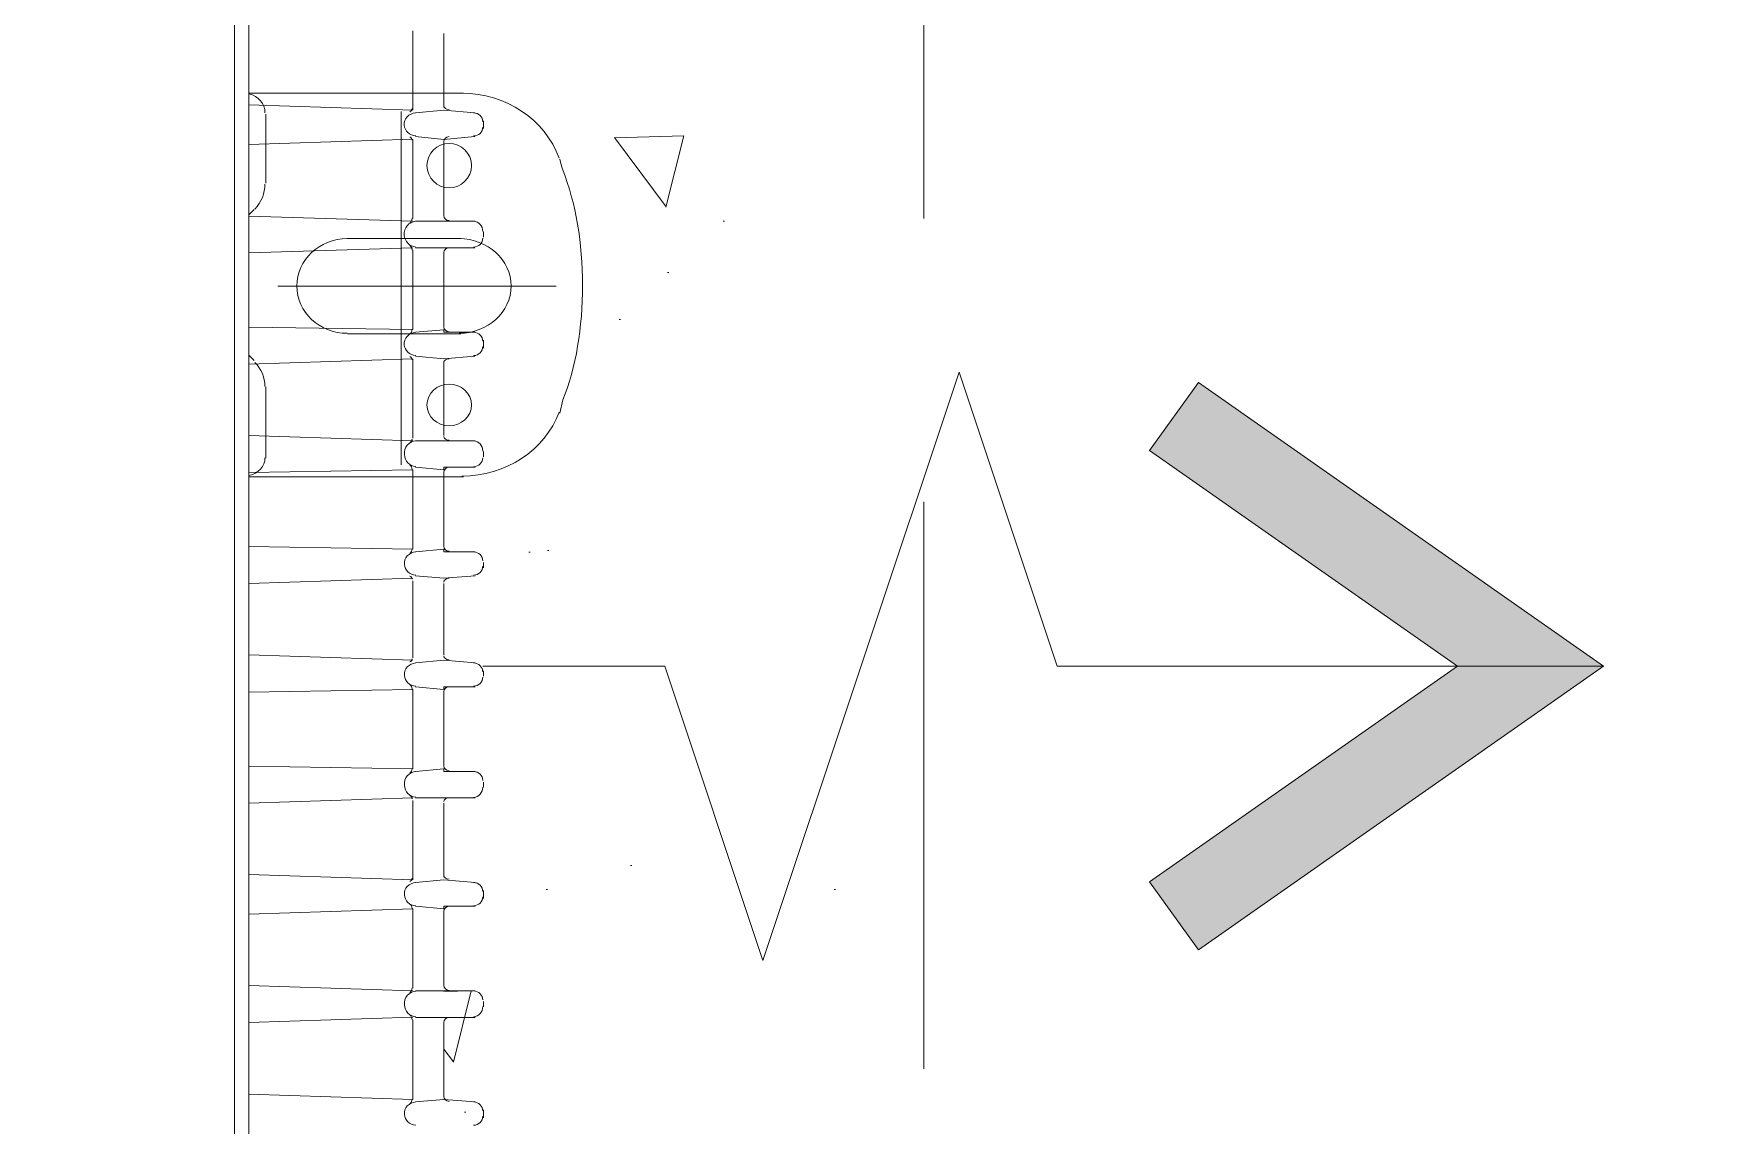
# Model space of a CAD drawing. Header units: millimetres. Extents: x -44713 to 26888, y -13000 to 43000.
# Drawn here: x 11764.8 to 11949.3, y 17128.9 to 17249.3 of the extents above; entities that cross this region are included whole.
import ezdxf

# ---------------------------------------------------------------- set-up
doc = ezdxf.new("R2010")
doc.units = ezdxf.units.MM
doc.header["$MEASUREMENT"] = 0
doc.linetypes.add('1735 X DT-5BR-RFP$0$DASH2', pattern=[0.375, 0.25, -0.125])
doc.layers.add('00-First Floor Projection', color=1, linetype='Continuous')
doc.layers.add('1735 X DT-5BR-RFP$0$0-MEP', color=251, linetype='Continuous', lineweight=20)
doc.styles.add('1735 X DT-5BR-RFP$0$ARIAL', font='swiss.ttf')
doc.dimstyles.new('1735 X DT-5BR-RFP$0$A&B DIM', dxfattribs={"dimtxt": 250, "dimasz": 250, "dimexe": 100, "dimexo": 100, "dimgap": 0, "dimtad": 0, "dimdec": 0, "dimzin": 12, "dimdsep": 46, "dimtxsty": '1735 X DT-5BR-RFP$0$ARIAL', "dimcen": 0, "dimdle": 100, "dimclrd": 11, "dimclre": 11, "dimclrt": 7, "dimadec": 0, "dimazin": 0, "dimtfac": 1, "dimtdec": 0, "dimtmove": 1, "dimatfit": 2, "dimfxl": 1, "dimtvp": 0.75, "dimtolj": 1, "dimtzin": 12, "dimlwd": 18, "dimlwe": 18, "dimarcsym": 0})

# ---------------------------------------------------------------- blocks, each defined once
blk = doc.blocks.new('1735 X DT-5BR-RFP$0$CU')
at = {"lineweight": 9, "ltscale": 0.1}
h = blk.add_hatch(dxfattribs=at)
h.set_pattern_fill('AR-CONC', color=256, scale=0.5, angle=32.50811999183522)
h.set_pattern_definition([(82.50811999183522, (0, 0), (81.10254330095633, 42.23392577497985), [9.525, -104.775]), (27.50811999183522, (0, 0), (-66.1994597641496, 71.09033509234848), [7.62, -83.820292085]), (132.9595646918352, (6.758523744466583, 3.519482244955815), (14.90308542681691, 113.3242574543215), [8.0950044, -89.0451223]), (78.69231999183522, (-13.65044587371189, 21.42020838948263), (125.5997257437213, 55.11406200192461), [14.2875, -157.1625]), (129.1436776018352, (-3.183817869457497, 26.01305301841987), (33.61750201465298, 168.1218785817081), [12.14251157, -133.56780408]), (23.6922711618352, (-13.65044587371189, 21.42020838948263), (33.61750202360966, 168.1218785801892), [11.429983535, -125.72986596]), (53.50811999183522, (0.4722697894573944, 22.89037922896792), (91.40900410328017, -2.380665639056851), [9.525, -104.775]), (358.5081199918352, (0.4722697894573944, 22.89037922896792), (-23.43377039453712, 94.2710602366183), [7.62, -83.82]), (103.9595649918352, (8.08968680935951, 22.69199040262853), (67.97523331074093, 91.89039490757936), [8.0950044, -89.04496879999999]), (70.00811999183523, (0, 0), (-21.41841449266676, 36.48321583742752), [0, -82.80399999999999, 0, -85.08999999999999, 0, -84.13749999999999]), (40.00811999183522, (0, 0), (1.255542939637092, 60.19698770824607), [0, -48.514, 0, -80.899, 0, -32.0675]), (0.008119991835219147, (-23.88353235427313, -15.22024714918876), (58.71217940796659, 34.01892106647043), [0, -31.75, 0, -99.06, 0, -131.445]), (350.0081199918353, (-34.59363654901445, -22.04547008604471), (55.62746051659537, 50.52500215303928), [0, -41.275, 0, -65.786, 0, -93.345])])
h.paths.add_polyline_path([(-395.2321804501119, -112.027635118541), (-371.195089462045, -128.7859550715281), (-295.8544211835325, -128.4562289905363), (-272.9062556020396, -112.0489274971637), (-273.5281810198928, -112.0803437644649), (-274.1483610483072, -112.1311913262635), (-274.766102336844, -112.201157901823), (-275.3809171059997, -112.2899383425632), (-275.9923175762722, -112.3972274999046), (-276.5998159681578, -112.5227202252675), (-277.2029245021539, -112.6661113700719), (-277.8011553987574, -112.8270957857382), (-278.3940208784649, -113.0053683236865), (-278.9810331617734, -113.2006238353371), (-279.5617044691792, -113.4125571721098), (-280.135547021181, -113.6408631854257), (-280.7020730382753, -113.8852367267047), (-281.260794740957, -114.1453726473663), (-281.811224349725, -114.4209657988315), (-282.3528740850757, -114.7117110325203), (-282.8852561675052, -115.0173031998525), (-283.4078828175116, -115.3374371522491), (-283.9202662555936, -115.6718077411307), (-284.4219187022425, -116.0201098179152), (-284.9123523779613, -116.3820382340253), (-285.3910795032434, -116.7572878408803), (-285.857612298587, -117.1455534899002), (-286.3114629844881, -117.5465300325054), (-286.7521437814451, -117.9599123201166), (-287.1791669099536, -118.3853952041529), (-287.5920445905118, -118.8226735360355), (-287.9902890436134, -119.271442167183), (-288.3734124897601, -119.7313959490195), (-288.7409271494471, -120.2022297329623), (-289.0923452431691, -120.6836383704302), (-289.4271789914256, -121.1753167128455), (-289.7449406147135, -121.6769596116306), (-289.7823728331305, -121.7335422717349), (-290.613920628692, -122.9902235978662), (-291.0534205775628, -123.7747451156106), (-291.5428628323642, -124.52317652062), (-292.0797515880421, -125.2340409210802), (-292.6615910395412, -125.9058614251754), (-293.2858853818073, -126.5371611410915), (-293.9501388097851, -127.1264631770132), (-294.6518555184207, -127.6722906411263), (-295.3885397026589, -128.1731666416152), (-296.157695557445, -128.6276142866658), (-296.9568272777254, -129.0341566844633), (-297.7834390584445, -129.3913169431926), (-298.6350350945473, -129.6976181710389), (-299.5091195809796, -129.9515834761875), (-300.4031967126875, -130.1517359668239), (-301.3147706846152, -130.2965987511329), (-302.2413456917093, -130.3846949373), (-303.1804259289254, -130.4145476335107), (-364.6203752431205, -130.4145476335107), (-365.1898010122152, -130.4035298794015), (-365.7555730021945, -130.3704567393594), (-366.3172984153127, -130.3153005596093), (-366.874609097982, -130.2380332095397), (-367.4271368966207, -130.1386265585384), (-367.9745136576428, -130.0170524759938), (-368.5163712274661, -129.8732828312932), (-369.0523414525056, -129.7072894938253), (-369.5820561791785, -129.5190443329781), (-370.1051472538996, -129.3085192181391), (-370.6212465230832, -129.0756860186978), (-371.129985833147, -128.8205166040408), (-371.6309970305077, -128.5429828435554), (-372.1239119615802, -128.2430566066321), (-372.6083624727802, -127.9207097626577), (-373.0839804105231, -127.5759141810202), (-373.550397621226, -127.2086417311072), (-374.0072459513064, -126.8188642823078), (-374.4541572471758, -126.4065537040096), (-374.8907633552544, -125.9716818656004), (-375.3166961219548, -125.5142206364683), (-375.7315873936951, -125.0341418860028), (-376.1350690168914, -124.5314174835895), (-376.5267728379582, -124.0060192986175), (-376.9063307033132, -123.4579192004727), (-377.27337445937, -122.887089058551), (-377.627535952545, -122.2935007422327), (-377.9684470292561, -121.6771261209063), (-378.3104228803555, -121.1750488958545), (-378.6669722852673, -120.6821182576867), (-379.0377639438217, -120.1987211114052), (-379.4224665558554, -119.7252443620093), (-379.8207488211945, -119.2620749145001), (-380.2322794396781, -118.8095996738802), (-380.6567271111338, -118.3682055451514), (-381.0937605353963, -117.9382794333119), (-381.5430484122964, -117.5202082433642), (-382.0042594416656, -117.1143788803108), (-382.4770623233399, -116.7211782491527), (-382.961125757151, -116.3409932548892), (-383.4561184429251, -115.9742108025229), (-383.9617090805041, -115.6212177970512), (-384.4775663697135, -115.2824011434829), (-385.0033590103898, -114.9581477468108), (-385.5387557023644, -114.6488445120412), (-386.0834251454652, -114.3548783441728), (-386.6370360395307, -114.0766361482089), (-387.199257084389, -113.8145048291485), (-387.769756979875, -113.5688712919946), (-388.348204425822, -113.3401224417457), (-388.9342681220574, -113.1286451834056), (-389.5276167684199, -112.9348264219735), (-390.1279190647393, -112.759053062452), (-390.7348437108456, -112.6017120098415), (-391.3480594065728, -112.4631901691429), (-391.967234851754, -112.3438744453578), (-392.5920387462212, -112.2441517434869), (-393.2221397898073, -112.1644089685319), (-393.857206682344, -112.1050330254932), (-394.4969081236642, -112.0664108193723), (-395.1409128135995, -112.0489292551703)], flags=16)
h.paths.add_polyline_path([(-325.2810833548409, 818.514959524106), (-321.1406515934687, 819.3932734728836), (-317.0128324743422, 820.1597155109895), (-312.8959022592272, 820.8147017098798), (-308.7881372099234, 821.3586481410064), (-304.6878135881798, 821.7919708758244), (-300.5932076557828, 822.115085985792), (-296.502595674519, 822.3284095423625), (-292.4142539061524, 822.4323576169907), (-288.3264586124673, 822.4273462811323), (-284.2374860552433, 822.3137916062427), (-280.1456124962501, 822.0921096637768), (-276.0491141972699, 821.7627165251896), (-271.9462674200699, 821.3260282619369), (-267.8353484264435, 820.7824609454742), (-263.7146334781484, 820.1324306472537), (-259.5823988369798, 819.3763534387352), (-255.4376267187607, 818.5148008351731), (-254.1931195255677, 818.2131431585731), (-252.8837463938629, 817.7370319252535), (-252.6411048883054, 817.6488080152563), (-251.8030032860269, 817.3430654348231), (-250.9832485659217, 816.9959138676751), (-250.1837136060779, 816.6088995707439), (-249.4062712845379, 816.183568800942), (-248.6527944793309, 815.7214678151753), (-247.9251560684941, 815.2241428703549), (-247.2252289300575, 814.6931402233843), (-246.5548859420585, 814.1300061311781), (-245.9159999825281, 813.5362868506379), (-245.1335584071935, 812.7190384543944), (-244.4118922096378, 811.8558770436049), (-243.7551490394759, 810.9502269372879), (-243.1674765463208, 810.0055124544599), (-242.6530223797874, 809.0251579141401), (-242.2159341894898, 808.0125876353469), (-241.8603596250416, 806.971225937097), (-241.5904463360563, 805.9044971384064), (-241.4103632565894, 804.8160002710238), (-241.4103632565912, 803.339653301853), (-240.7771906245503, 791.334407631277), (-240.6042068913672, 790.8190914685254), (-338.3880950322817, 790.8190915021198), (-340.2560256035791, 790.819091509087), (-339.9364186571328, 791.4937106369018), (-339.6315605636992, 803.3396533018613), (-339.6315605134074, 804.5853289595266), (-339.63152400147, 804.8161863511124), (-339.3910941900318, 805.8947254968424), (-339.0995036521683, 806.9333040956327), (-338.7564789979584, 807.9318224682467), (-338.3617468374802, 808.8901809354419), (-337.9150337808194, 809.8082798179657), (-337.4160664380503, 810.6860194365835), (-336.8645714192541, 811.5233001120539), (-336.2602753345134, 812.3200221651266), (-335.6029047939056, 813.0760859165653), (-334.8921864075105, 813.7913916871245), (-334.1278467854091, 814.4658397975645), (-333.3096125376846, 815.0993305686395), (-332.4372102744083, 815.691764321107), (-331.5103666056701, 816.2430413757237), (-330.528808141543, 816.7530620532523), (-329.4922614921081, 817.2217266744411), (-328.4006435863039, 817.6488664634971), (-326.8488041755124, 818.213143158573), (-325.5266252041172, 818.467668520099)], flags=16)
h.paths.add_polyline_path([(-312.895902259233, 820.8147017098794), (-317.0128324743446, 820.1597155109904), (-321.1406515934711, 819.3932734728829), (-325.2810833548396, 818.514959524104), (-325.5266252041172, 818.467668520099), (-326.8488041755117, 818.2131431585732), (-328.4006435863029, 817.6488664634958), (-329.4922614921072, 817.2217266744424), (-330.5288081415422, 816.7530620532508), (-331.5103666056675, 816.2430413757256), (-332.4372102744081, 815.6917643211067), (-333.3096125376828, 815.0993305686408), (-334.1278467854106, 814.4658397975668), (-334.8921864075101, 813.7913916871273), (-335.6029047939061, 813.0760859165664), (-336.2602753345137, 812.3200221651257), (-336.8645714192549, 811.5233001120548), (-337.4160664380512, 810.6860194365813), (-337.9150337808183, 809.8082798179663), (-338.3617468374822, 808.8901809354383), (-338.7564789979585, 807.9318224682489), (-339.0995036521674, 806.9333040956354), (-339.3910941900324, 805.8947254968429), (-339.6315605040936, 804.8160226047446), (-339.6315605636992, 803.3396533018575), (-339.9364186571329, 791.4937106369016), (-340.1845691647694, 790.969920147083), (-340.5952945104396, 790.8190915719373), (-361.0452321081077, 790.8190915866269), (-362.0782169702926, 790.8190915904797), (-359.2666937653455, 859.3521327338327), (-359.1767919195903, 859.859161187056), (-358.9545692332273, 860.3292093684776), (-358.6140628356796, 860.7325857221696), (-358.1767814578116, 861.0438102175324), (-357.6703468052257, 861.2432237704555), (-357.1267425100596, 861.3182309118303), (-327.7996388805208, 861.6175545614684), (-298.4717794506749, 861.3927584244359), (-291.1380806757857, 860.789850316072), (-283.9658291022498, 859.2367091705082), (-277.0950417862453, 856.763657027485), (-270.659861566264, 853.4189768884908), (-264.7859266408432, 849.267969113886), (-259.5879167143088, 844.3916756414724), (-256.4344231710858, 840.5768124271023), (-253.7550007125654, 836.4570553398219), (-251.5830182690214, 832.0837108419429), (-249.2514534700945, 826.0245623395494), (-247.3596076503738, 819.8327935107642), (-245.915999995332, 813.5362868625373), (-246.5548859420561, 814.1300061311763), (-247.2252289300588, 814.6931402233855), (-247.9251560684916, 815.2241428703537), (-248.6527944793278, 815.7214678151745), (-249.4062712845395, 816.1835688009442), (-250.1837136060798, 816.6088995707454), (-250.9832485659226, 816.995913867675), (-251.8030032860333, 817.3430654348258), (-252.6411048885475, 817.6488080153179), (-252.8837463938629, 817.7370319252535), (-254.1931195255676, 818.2131431585728), (-255.4376267187615, 818.5148008351736), (-259.5823988369838, 819.3763534387364), (-263.7146334781545, 820.1324306472554), (-267.8353484264489, 820.7824609454747), (-271.946267420071, 821.3260282619373), (-276.0491141972725, 821.7627165251902), (-280.1456124962528, 822.0921096637767), (-284.2374860552418, 822.3137916062427), (-288.3264586124671, 822.4273462811323), (-292.414253906156, 822.4323576169907), (-296.5025956745176, 822.3284095423624), (-300.5932076557855, 822.1150859857926), (-304.687813588176, 821.7919708758254), (-308.7881372099162, 821.3586481410059)], flags=16)
h.paths.add_polyline_path([(-134.8078217342648, -41.43622178969963), (-156.317303823734, -41.43622178969963), (-156.3173038237339, 470.9344189653183), (-134.8078217342648, 470.9344189653183)], flags=16)
h.paths.add_polyline_path([(-156.3286865350165, 555.5049961096229), (-156.3286865350165, 597.7973821646156), (-119.5257324843083, 597.7742243544797), (-119.5257324843083, 555.481838299487)], flags=16)
h.paths.add_polyline_path([(-519.0436849731896, 555.5049954630083), (-519.0436849731896, 597.7228549009742), (-486.9173038389343, 597.7228549009743), (-486.9173038389343, 555.5049954630083)], flags=16)
h.paths.add_polyline_path([(-494.4146999035721, 28.52348356219788), (-519.0410606257301, 28.52348356219788), (-519.0410606257302, 70.75198822082167), (-494.4146999035722, 70.75198822082166)], flags=16)
h.paths.add_polyline_path([(-369.9512417313108, -130.4145466798363), (-300.0398163453441, -130.0774636658666), (-340.6288102110809, -130.4145476335107)], flags=16)
h.paths.add_polyline_path([(-562.229982714136, 863.2178195005836), (-562.229982714136, -186.7820873870878), (-81.9173040386595, -186.7820873870878), (-81.9173040386595, 863.2178195005836)])
h.paths.add_polyline_path([(-398.5529425297, -111.7614656402664), (-369.9512417313108, -130.4145466798363), (-300.0398163453441, -130.0774636658666), (-271.3121638966195, -111.7614656402664), (-156.3173038983577, -111.7614656402664), (-156.3173038767181, 790.819091439568), (-486.9173039976195, 790.8190914395677), (-486.9173040192591, -111.7614656402665)], flags=16)
blk.add_hatch(color=256).paths.add_polyline_path([(-57.03381398271449, 88.80397164788155), (-51.6396930790288, 81.31119873837451), (-6.978090990336568, 112.5835895427444), (-51.63969341105985, 143.8559798729184), (-57.03381423519204, 136.3632069061496), (-23.07300059081899, 112.5835894572883)])
at = {"linetype": '1735 X DT-5BR-RFP$0$DASH2', "lineweight": 9, "ltscale": 250}
blk.add_lwpolyline([(-81.9173040386595, 863.2178195005836), (-562.229982714136, 863.2178195005836), (-562.229982714136, -186.7820873870878), (-81.9173040386595, -186.7820873870878)], close=True, dxfattribs=at)
blk.add_lwpolyline([(-6.978090990322016, 112.5835895427444), (-67.20678822628724, 112.5835892230098), (-78.01706704518256, 80.15275219242176), (-99.63762537165167, 145.0144260240486), (-110.4479041905579, 112.5835889934533), (-130.5241366025439, 112.5835888868751)])
blk.add_lwpolyline([(-57.03381398271449, 88.80397164788155), (-51.6396930790288, 81.31119873837451), (-6.978090990336568, 112.5835895427444), (-51.63969341105985, 143.8559798729184), (-57.03381423519204, 136.3632069061496), (-23.07300059081899, 112.5835894572883)], close=True)
at = {"lineweight": 20}
for points in [[(-156.3173036571916, 770.5201390272559), (-156.3173036571916, 770.5201390272559), (-156.3173041340342, -87.2491294854699), (-156.3173041340342, -87.2491294854699)], [(-157.8805260654917, 313.1462367063941), (-157.8805260654917, 313.1462367063941), (-157.8805262443057, -87.25977535185666), (-157.8805262443057, -87.25977535185666)], [(-156.2755672332278, 91.56724052490608), (-155.2435370680323, 91.34011011185066), (-154.534016310834, 90.53805618347542), (-154.5340161916265, 89.61178999008553)], [(-154.4543375965586, 89.63663225235359), (-154.4543375965586, 89.63663225235359), (-154.4543374773493, 81.77579240860359), (-154.4543374773493, 81.77579240860359)], [(-154.5340163704386, 81.7367537504615), (-154.5340163108358, 80.76080350937264), (-154.9248219725123, 79.82034092010872), (-155.6343427297106, 79.08216743531375)], [(-156.3286865946284, 78.26946716370003), (-156.3286865946284, 78.26946716370003), (-155.7140215035906, 78.85858659805672), (-155.7140215035906, 78.85858659805672)], [(-151.028149187232, 70.65705041946057), (-151.0281491276255, 73.5387671476783), (-148.5277524587145, 75.87749939026253), (-145.4620157476893, 75.87749986709969)], [(-145.4620156880865, 65.43660049499886), (-148.5277523395052, 65.43660097183601), (-151.0281491276273, 67.77888231338875), (-151.028149187232, 70.65705041946057)], [(-155.7140214439878, 62.23193292679207), (-155.7140214439878, 62.23193292679207), (-156.3286865946284, 62.82105188431888), (-156.3286865946284, 62.82105188431888)], [(-155.634342670106, 62.18224792541878), (-154.9248219129076, 61.41923217834847), (-154.534016310834, 60.43973236145393), (-154.5340164300451, 59.42829208435433)], [(-154.4543375369558, 59.31472663940804), (-154.4543375369558, 59.31472663940804), (-154.4543375965604, 51.72715263428108), (-154.4543375965604, 51.72715263428108)], [(-154.5340164300451, 51.5532558447303), (-154.534016310834, 50.56310968461185), (-155.2435371872416, 49.71137075485603), (-156.2755673524371, 49.4629467016639)]]:
    blk.add_open_spline(points, degree=3, dxfattribs=at)
at = {"lineweight": 5}
for points in [[(-139.1711845990649, 162.0087154394641), (-139.1294481750956, 162.6475189215198), (-138.5792849060526, 163.1479166036952), (-137.8963237997523, 163.1976011282313)], [(-131.5409908291331, 163.1976001745643), (-130.9642681476125, 163.1869538313404), (-130.5241374966135, 162.7362425810279), (-130.5241375562182, 162.2074544912757)], [(-137.8963239785662, 160.6317379957618), (-138.6627580520144, 160.6814225202979), (-139.2243037220469, 161.306031036991), (-139.1711845990649, 162.0087154394641)], [(-138.5527253147611, 160.8056343084754), (-138.4085445400706, 160.7062643057288), (-138.3136890527239, 160.5181715971339), (-138.3136889931193, 160.3194334989967)], [(-134.8078216310987, 160.3549225813404), (-134.8078216310987, 160.3549225813404), (-137.9380605813512, 160.6317365652503), (-137.9380605813512, 160.6317365652503)], [(-134.8192044493189, 160.0177758222999), (-134.8192044493189, 160.3194325453223), (-134.5649910565844, 160.5572107321277), (-134.2424817677984, 160.5678565985072)], [(-134.8078216310987, 160.3549225813404), (-134.8078216310987, 160.3549225813404), (-131.3778390881052, 160.6317370420948), (-131.3778390881052, 160.6317370420948)], [(-130.5241377350303, 161.6218832022132), (-130.5241375562182, 161.0930955892982), (-130.9642679687986, 160.6565802580371), (-131.5409908291331, 160.6317375189246)], [(-130.4406644102564, 161.5083187109412), (-130.4406644102564, 161.5083187109412), (-130.4406644698629, 162.384900379795), (-130.4406644698629, 162.384900379795)], [(-156.328686654233, 159.7551553732337), (-156.328686654233, 159.7551553732337), (-138.2453926798335, 160.3442757612647), (-138.2453926798335, 160.3442757612647)], [(-138.2453929778567, 151.5926578527942), (-138.2453929778567, 151.5926578527942), (-138.2453926798335, 160.3442757612647), (-138.2453926798335, 160.3442757612647)], [(-134.8192044493189, 160.3442757612647), (-134.8192044493189, 160.3442757612647), (-134.8192044493189, 160.3442757612647), (-134.8192044493189, 160.3442757612647)], [(-134.8192043897143, 151.8801200872913), (-134.8192043897143, 151.8801200872913), (-134.8192043897143, 160.0568140036121), (-134.8192043897143, 160.0568140036121)], [(-156.328686654233, 151.880120087284), (-156.328686654233, 151.880120087284), (-138.245392918252, 151.2910006529346), (-138.245392918252, 151.2910006529346)], [(-138.3136889335146, 151.5678151136817), (-138.3136890527257, 151.354880142826), (-138.4085446592799, 151.1525929457202), (-138.5527253743639, 151.0674183851661)], [(-134.2424815889826, 151.3051965719642), (-134.564991116189, 151.3158433920398), (-134.8192043897143, 151.5536206251491), (-134.819204270505, 151.8552778250159)], [(-137.8963239785662, 148.3986366278114), (-138.6627579924116, 148.4483216291846), (-139.2243039008608, 149.1261637693824), (-139.1711845990649, 149.9140232092323)], [(-139.1711845990649, 149.9140232092323), (-139.1294482943049, 150.6273539549293), (-138.5792850252619, 151.1916306501735), (-137.8963237997523, 151.2271206861988)], [(-134.8078218099108, 151.3051965719642), (-134.8078218099108, 151.3051965719642), (-137.9380604621401, 151.3051956182971), (-137.9380604621401, 151.3051956182971)], [(-134.8192044493189, 151.3051956182899), (-134.8192044493189, 151.3051956182899), (-134.8192044493189, 151.3051956182899), (-134.8192044493189, 151.3051956182899)], [(-134.8078218099108, 151.3051965719642), (-134.8078218099108, 151.3051965719642), (-131.3778391477117, 151.3051956182899), (-131.3778391477117, 151.3051956182899)], [(-131.5409908887377, 151.2413161283985), (-130.96426826682, 151.2164729124488), (-130.5241373774043, 150.7160771376075), (-130.5241376754275, 150.1021149641456)], [(-130.440664648675, 149.5520337110938), (-130.440664648675, 149.5520337110938), (-130.4406644698611, 150.1411521917762), (-130.4406644698611, 150.1411521917762)], [(-156.3286866542348, 147.7988713270679), (-156.3286866542348, 147.7988713270679), (-138.2453928586474, 148.3737948423804), (-138.2453928586474, 148.3737948423804)], [(-138.5527253147593, 148.5512407308997), (-138.408544599677, 148.4625180250587), (-138.3136889335128, 148.2602293974269), (-138.3136890527239, 148.0614908224597)], [(-138.2453929182539, 139.3347156530799), (-138.2453929182539, 139.3347156530799), (-138.245392918252, 148.1005285269202), (-138.245392918252, 148.1005285269202)], [(-134.8078218099108, 148.3879898077503), (-134.8078218099108, 148.3879898077503), (-137.9380604025355, 148.3879907614173), (-137.9380604025355, 148.3879907614173)], [(-134.8192044493189, 147.7740285879554), (-134.8192045089236, 148.0614898687709), (-134.5649911757937, 148.3134630209315), (-134.2424815889844, 148.3241103178443)], [(-134.81920456853, 139.6221769339099), (-134.81920456853, 139.6221769339099), (-134.8192044493189, 147.7988713270606), (-134.8192044493189, 147.7988713270606)], [(-134.8192043301115, 148.3879907614173), (-134.8192043301115, 148.3879907614173), (-134.8192043301115, 148.3879907614173), (-134.8192043301115, 148.3879907614173)], [(-134.8078218099108, 148.3879898077503), (-134.8078218099108, 148.3879898077503), (-131.3778392073145, 148.387989807743), (-131.3778392073145, 148.387989807743)], [(-130.5241374966135, 149.3745873457374), (-130.5241376158228, 148.8493488317908), (-130.9642682072154, 148.4128325468482), (-131.5409907695303, 148.3879907614246)], [(-156.3286867138377, 139.9238355642738), (-156.3286867138377, 139.9238355642738), (-138.2453929182539, 139.3347156530799), (-138.2453929182539, 139.3347156530799)], [(-139.1711845990649, 137.7944882399097), (-139.129448115491, 138.447487640995), (-138.5792849060545, 138.9478843695106), (-137.8963238593569, 138.9975693708839)], [(-138.3136889335146, 139.3098724371303), (-138.3136889931211, 139.0969379431262), (-138.4085446592799, 138.9088466650355), (-138.5527252551547, 138.8094766622889)], [(-134.8078216907015, 139.3489115721168), (-134.8078216907015, 139.3489115721168), (-137.9380604025355, 139.057899761814), (-137.9380604025355, 139.057899761814)], [(-134.2424815889844, 139.0579007154884), (-134.564991116189, 139.0579007154884), (-134.8192044493189, 139.3098733908118), (-134.8192044493189, 139.5973346716346)], [(-134.8192044493208, 139.0579007154884), (-134.8192044493208, 139.0579007154884), (-134.8192044493208, 139.3347156530799), (-134.8192044493208, 139.3347156530799)], [(-134.8078217503062, 139.0579007154884), (-134.8078217503062, 139.0579007154884), (-131.3778390881071, 139.0579007154811), (-131.3778390881071, 139.0579007154811)], [(-131.540991007947, 138.9975684172023), (-130.9642682072154, 138.9833729750098), (-130.5241376158228, 138.5326617247047), (-130.5241376754293, 138.0074217802467)], [(-137.8963237997541, 136.4317048078956), (-138.6627579924098, 136.4813907629432), (-139.2243039604655, 137.0953524595679), (-139.1711845990649, 137.7944882399097)], [(-130.5241377350339, 137.4183032995643), (-130.5241375562182, 136.8824174887122), (-130.9642681476107, 136.4423516279712), (-131.5409908887395, 136.4317057615626)], [(-130.4406645890722, 137.3082869535865), (-130.4406645890722, 137.3082869535865), (-130.4406645294657, 138.1848686224403), (-130.4406645294657, 138.1848686224403)], [(-156.3286867734441, 135.5551236158717), (-156.3286867734441, 135.5551236158717), (-138.245392918252, 136.1300480848731), (-138.245392918252, 136.1300480848731)], [(-138.5527253147575, 136.3181403166236), (-138.4085447188845, 136.2542598730506), (-138.3136890527239, 136.1158516890064), (-138.3136889931193, 135.9561512953223)], [(-138.2453927990427, 127.3926265722694), (-138.2453927990427, 127.3926265722694), (-138.245392918252, 136.1300480848731), (-138.245392918252, 136.1300480848731)], [(-134.8078217503062, 136.1300471312061), (-134.8078217503062, 136.1300471312061), (-137.9380602833262, 136.4317052847327), (-137.9380602833262, 136.4317052847327)], [(-134.8192045089236, 135.6651404386939), (-134.8192043301115, 135.8922708517493), (-134.5649911757937, 136.0661671644702), (-134.2424815889826, 136.0803630834998)], [(-134.8192044493189, 127.6800883299293), (-134.8192044493189, 127.6800883299293), (-134.8192046281347, 135.8425853735389), (-134.8192046281347, 135.8425853735389)], [(-134.8192043897143, 136.1300480848804), (-134.8192043897143, 136.1300480848804), (-134.8192043897143, 136.1300480848804), (-134.8192043897143, 136.1300480848804)], [(-134.8078217503062, 136.1300471312061), (-134.8078217503062, 136.1300471312061), (-131.3778390285024, 136.4317057615699), (-131.3778390285024, 136.4317057615699)], [(-156.3286867138395, 127.680087376255), (-156.3286867138395, 127.680087376255), (-138.2453929778567, 127.0909684187282), (-138.2453929778567, 127.0909684187282)], [(-134.2424815889844, 127.0909693724097), (-134.5649910565844, 127.1016152388038), (-134.8192045685282, 127.2897069937171), (-134.8192044493208, 127.50264244141)], [(-137.8963239189634, 124.1844099050868), (-138.6627579924098, 124.2376435285987), (-139.224303841258, 124.9261324888721), (-139.1711845990649, 125.6997955328407)], [(-139.1711845990649, 125.6997955328407), (-139.129448115491, 126.4131267553748), (-138.5792849060545, 126.9774039274635), (-137.8963235613355, 127.0270884519996)], [(-138.3136890527239, 127.2151802069202), (-138.31368887391, 127.0519311911048), (-138.4085446592799, 126.9170711523402), (-138.5527253147593, 126.8389962202491)], [(-134.8078218695173, 127.1016147619594), (-134.8078218695173, 127.1016147619594), (-137.9380604621401, 127.1016157156409), (-137.9380604621401, 127.1016157156409)], [(-134.81920456853, 127.0909688955726), (-134.81920456853, 127.0909688955726), (-134.81920456853, 127.0909688955726), (-134.81920456853, 127.0909688955726)], [(-134.8078218695173, 127.1016147619594), (-134.8078218695173, 127.1016147619594), (-131.377838968896, 127.1016157156409), (-131.377838968896, 127.1016157156409)], [(-131.5409908887395, 127.0412834173621), (-130.9642680880061, 127.0164416319312), (-130.5241374370089, 126.5160453802528), (-130.5241377350321, 125.9020822531093)], [(-130.4406645890704, 125.3520014769019), (-130.4406645890704, 125.3520014769019), (-130.4406645294675, 125.9269259458961), (-130.4406645294675, 125.9269259458961)], [(-156.3286867138377, 123.5988395697059), (-156.3286867138377, 123.5988395697059), (-138.2453927990427, 123.8863013273658), (-138.2453927990427, 123.8863013273658)], [(-138.5527253743639, 124.3476598745838), (-138.4085445400706, 124.248289395), (-138.3136890527239, 124.0601971632423), (-138.3136890527257, 123.847262669231)], [(-138.2453928586492, 115.1346838957252), (-138.2453928586492, 115.1346838957252), (-138.2453927990427, 123.8863013273658), (-138.2453927990427, 123.8863013273658)], [(-134.8078217503062, 123.8863013273658), (-134.8078217503062, 123.8863013273658), (-137.9380603429308, 124.1844089514198), (-137.9380603429308, 124.1844089514198)], [(-134.8192044493189, 123.8863008505286), (-134.8192044493189, 123.8863008505286), (-134.8192045089254, 124.184408951427), (-134.8192045089254, 124.184408951427)], [(-134.8192045685282, 123.5598013884082), (-134.8192044493208, 123.8614585882606), (-134.5649911757937, 124.0992362982215), (-134.2424816485873, 124.10988264146)], [(-134.8078219291201, 124.1844099050941), (-134.8078219291201, 124.1844099050941), (-131.3778389092931, 124.1844099050941), (-131.3778389092931, 124.1844099050941)], [(-130.5241375562182, 125.1745555883826), (-130.52413755622, 124.6351216322291), (-130.9642683264246, 124.2128003126563), (-131.5409908291349, 124.1844099050941)], [(-134.8192045089236, 115.436341572422), (-134.8192045089236, 115.436341572422), (-134.8192045685282, 123.5988390928687), (-134.8192045685282, 123.5988390928687)], [(-156.3286867734423, 115.436341572422), (-156.3286867734423, 115.436341572422), (-138.2453928586492, 115.1346838957252), (-138.2453928586492, 115.1346838957252)], [(-139.1711845990649, 113.5944560057105), (-139.1294481154928, 114.2190645224036), (-138.5792850252619, 114.733656693119), (-137.8963236805448, 114.7726948744312)], [(-138.3136889335146, 115.0956461912574), (-138.3136889931193, 114.8969061857642), (-138.4085447188845, 114.6946189886512), (-138.5527253743658, 114.6094439512672)], [(-134.8078217503062, 115.1453307157935), (-134.8078217503062, 115.1453307157935), (-137.9380605217448, 114.8472211843982), (-137.9380605217448, 114.8472211843982)], [(-134.2424817081919, 114.8472216612281), (-134.5649911757937, 114.8578684812965), (-134.8192045089254, 115.0956461912574), (-134.8192043897143, 115.3973033911243)], [(-134.8192045089236, 114.8472211843909), (-134.8192045089236, 114.8472211843909), (-134.8192043897125, 115.1346838957252), (-134.8192043897125, 115.1346838957252)], [(-134.8078218695155, 114.8472221380653), (-134.8078218695155, 114.8472221380653), (-131.377838968896, 114.8472221380725), (-131.377838968896, 114.8472221380725)], [(-131.5409908887395, 114.7833412176551), (-130.9642680880061, 114.7584994322315), (-130.5241376158247, 114.3326299673499), (-130.5241374966154, 113.7931945806922)], [(-137.8963239189616, 112.2281249052467), (-138.6627580520162, 112.281357575077), (-139.2243039008627, 112.8917706495704), (-139.1711845990649, 113.5944560057105)], [(-130.5241374370107, 113.2182715422095), (-130.5241376754275, 112.678836632389), (-130.9642682072154, 112.2423203474536), (-131.5409908291331, 112.2174776083411)], [(-130.4406645890685, 113.0940588003577), (-130.4406645890685, 113.0940588003577), (-130.4406645294657, 113.6831782347144), (-130.4406645294657, 113.6831782347144)], [(-156.3286865350237, 111.3408973699989), (-156.3286865350237, 111.3408973699989), (-138.2453928586492, 111.9300163275184), (-138.2453928586492, 111.9300163275184)], [(-138.5527254339686, 112.1181085592762), (-138.4085447188845, 112.0435808187976), (-138.3136889335146, 111.9051740652503), (-138.31368887391, 111.7525699621619)], [(-138.2453929778567, 103.1783988958778), (-138.2453929778567, 103.1783988958778), (-138.2453927990446, 111.6425545698585), (-138.2453927990446, 111.6425545698585)], [(-134.8078219291201, 111.9300153738441), (-134.8078219291201, 111.9300153738441), (-137.9380602833262, 112.2174780851783), (-137.9380602833262, 112.2174780851783)], [(-134.8192046281329, 103.4800556189075), (-134.8192046281329, 103.4800556189075), (-134.8192045089236, 111.3408968931617), (-134.8192045089236, 111.3408968931617)], [(-134.8192044493208, 111.9300163275184), (-134.8192044493208, 111.9300163275184), (-134.8192044493208, 111.9300163275184), (-134.8192044493208, 111.9300163275184)], [(-134.8192044493189, 111.4544618612708), (-134.8192043301096, 111.6780436521949), (-134.5649912950048, 111.8554881102027), (-134.2424817081919, 111.8661354071082)], [(-134.8078219291201, 111.9300153738441), (-134.8078219291201, 111.9300153738441), (-131.3778391477099, 112.2174780851783), (-131.3778391477099, 112.2174780851783)], [(-156.3286864158144, 103.4800565725818), (-156.3286864158144, 103.4800565725818), (-138.2453927990427, 102.8909371382179), (-138.2453927990427, 102.8909371382179)], [(-139.1711845990667, 101.3507092482105), (-139.1294481154891, 101.9895136839332), (-138.5792849656573, 102.4899099356116), (-137.8963239189616, 102.5395949369777)], [(-138.3136888739118, 103.0009534842029), (-138.3136889931193, 102.8412516600074), (-138.4085446592799, 102.7134917265357), (-138.5527253147593, 102.63896350922)], [(-134.8078217503062, 102.8909371382251), (-134.8078217503062, 102.8909371382251), (-137.9380605813494, 102.6034749037208), (-137.9380605813494, 102.6034749037208)], [(-134.242481529378, 102.8909371382251), (-134.5649909969798, 102.8909371382179), (-134.8192042109022, 103.0790293699683), (-134.8192045089236, 103.3026102072181)], [(-134.8192042109004, 102.8909371382179), (-134.8192042109004, 102.8909371382179), (-134.8192042109004, 102.8909371382179), (-134.8192042109004, 102.8909371382179)], [(-134.8078217503062, 102.8909371382251), (-134.8078217503062, 102.8909371382251), (-131.3778390881071, 102.6034749037208), (-131.3778390881071, 102.6034749037208)], [(-131.5409907695284, 102.5395949369922), (-130.9642680880061, 102.5253990179481), (-130.5241375562182, 102.0888822561756), (-130.5241377946368, 101.5494473463477)], [(-130.440664648675, 101.1484210974158), (-130.440664648675, 101.1484210974158), (-130.440664648675, 101.7268941885341), (-130.440664648675, 101.7268941885341)], [(-156.3286865946284, 99.38461189332156), (-156.3286865946284, 99.38461189332156), (-138.2453929778567, 99.67207365096692), (-138.2453929778567, 99.67207365096692)], [(-137.8963239189616, 99.9843771940723), (-138.6627580520162, 100.02341537537), (-139.2243038412562, 100.6480248457374), (-139.1711845990667, 101.3507092482105)], [(-138.5527254339704, 100.1476281172218), (-138.4085447784892, 100.048257637638), (-138.3136890527239, 99.86016588271741), (-138.3136889335146, 99.64723138870613)], [(-138.245392918252, 90.93465213837044), (-138.245392918252, 90.93465213837044), (-138.2453927990427, 99.68626861633675), (-138.2453927990427, 99.68626861633675)], [(-134.8078218695173, 99.68626909318118), (-134.8078218695173, 99.68626909318118), (-137.9380602833262, 99.97373132767098), (-137.9380602833262, 99.97373132767098)], [(-134.8192046281329, 99.35976915420906), (-134.8192043897161, 99.661427307743), (-134.5649909373751, 99.8992040640369), (-134.2424817081919, 99.90985088409798)], [(-134.8192043897161, 99.68626861634402), (-134.8192043897161, 99.68626861634402), (-134.819204270505, 99.97373132767098), (-134.819204270505, 99.97373132767098)], [(-134.8078216907033, 99.97373132767098), (-134.8078216907033, 99.97373132767098), (-131.3778390881052, 99.97373132767825), (-131.3778390881052, 99.97373132767825)], [(-130.5241374966154, 100.9603288656654), (-130.5241376158247, 100.424442101139), (-130.9642680880061, 99.99857406678348), (-131.5409908291331, 99.97373085083382)], [(-134.8192044493189, 91.22211341919319), (-134.8192044493189, 91.22211341919319), (-134.8192046281347, 99.39525775970833), (-134.8192046281347, 99.39525775970833)], [(-156.3286867138377, 91.22211341919319), (-156.3286867138377, 91.22211341919319), (-138.245392918252, 90.93465213837044), (-138.245392918252, 90.93465213837044)], [(-156.3286864754191, 91.69145278992073), (-156.3286864754191, 91.69145278992073), (-132.6375228163251, 91.69145278992801), (-132.6375228163251, 91.69145278992801)], [(-139.171184718276, 89.25601606430428), (-139.1294482347021, 89.96934728683846), (-138.5792849656573, 90.51942949356453), (-137.8963237401495, 90.56911401810066)], [(-138.3136890527257, 90.89561443390994), (-138.3136890527239, 90.68267946303968), (-138.4085447188827, 90.49458723129646), (-138.5527254935751, 90.4094121939197)], [(-134.8078217503062, 90.94529800476448), (-134.8078217503062, 90.94529800476448), (-137.9380602237234, 90.64719038071053), (-137.9380602237234, 90.64719038071053)], [(-134.242481529378, 90.63299446168094), (-134.564991116189, 90.65783577027469), (-134.8192043897143, 90.89561395705823), (-134.8192045685282, 91.19727163376228)], [(-134.8192044493189, 90.63299493851082), (-134.8192044493189, 90.63299493851082), (-134.8192043301096, 90.93465213837044), (-134.8192043301096, 90.93465213837044)], [(-134.8078216310987, 90.64718990387337), (-134.8078216310987, 90.64718990387337), (-131.3778390881052, 90.64718942703621), (-131.3778390881052, 90.64718942703621)], [(-132.8234399553767, 91.61692552627937), (-127.993386804721, 91.61692552627937), (-123.6679663058749, 88.78489332260506), (-122.1047440763941, 84.55459003509895)], [(-131.5409908887377, 90.58330898347049), (-130.9642679687968, 90.55846767486946), (-130.5241377350321, 90.1325972563136), (-130.5241374966135, 89.59316330017464)], [(-139.5316362377635, 51.42549591125862), (-139.5316362377635, 51.42549591125862), (-139.5316362377635, 90.38900213302986), (-139.5316362377635, 90.38900213302986)], [(-137.8963238593569, 87.72998457016365), (-138.6627580520144, 87.79031591476814), (-139.2243038412562, 88.4681580549659), (-139.171184718276, 89.25601606430428)], [(-130.5241374966154, 88.85498886169808), (-130.5241374966135, 88.24102811874764), (-130.9642679091921, 87.75482683243172), (-131.5409907695284, 87.7299840933265)], [(-130.4406645294657, 88.89402751984017), (-130.4406645294657, 88.89402751984017), (-130.4406645294675, 89.47959833207278), (-130.4406645294675, 89.47959833207278)], [(-156.3286865350256, 87.14086418213992), (-156.3286865350256, 87.14086418213992), (-138.245392918252, 87.7299840933265), (-138.245392918252, 87.7299840933265)], [(-138.5527253743658, 87.90388040604739), (-138.4085448380938, 87.83999996246712), (-138.3136889931193, 87.6909454351844), (-138.3136891123286, 87.54189138473885)], [(-138.2453927990446, 78.6909044271888), (-138.2453927990446, 78.6909044271888), (-138.2453928586474, 87.42832593979256), (-138.2453928586474, 87.42832593979256)], [(-134.8078215118876, 87.72998457015638), (-134.8078215118876, 87.72998457015638), (-137.9380601641169, 87.72998361648933), (-137.9380601641169, 87.72998361648933)], [(-134.8192045685282, 87.72998457016365), (-134.8192045685282, 87.72998457016365), (-134.8192045685282, 87.72998457016365), (-134.8192045685282, 87.72998457016365)], [(-134.8192045089236, 87.25442962708621), (-134.8192044493189, 87.46736412109749), (-134.5649910565862, 87.65190868439095), (-134.2424816485873, 87.66610317292361)], [(-134.8192046281347, 78.97836618484871), (-134.8192046281347, 78.97836618484871), (-134.8192044493189, 87.14086513580696), (-134.8192044493189, 87.14086513580696)], [(-134.8078215118876, 87.72998457015638), (-134.8078215118876, 87.72998457015638), (-131.3778390285006, 87.72998457016365), (-131.3778390285006, 87.72998457016365)], [(-156.3286867138377, 79.26582841934578), (-156.3286867138377, 79.26582841934578), (-138.2453927990446, 78.6909044271888), (-138.2453927990446, 78.6909044271888)], [(-139.1825673576823, 77.15067749084847), (-139.1294481750956, 77.77528505387454), (-138.5944618579397, 78.28987817825691), (-137.9115007516375, 78.33956222595589)], [(-138.3136889931193, 78.80092172684817), (-138.3136889931193, 78.63767175735848), (-138.4085447188845, 78.50281267227547), (-138.5527253743639, 78.43893222870247)], [(-134.81920456853, 78.6909044271888), (-134.81920456853, 78.6909044271888), (-137.938060283328, 78.38924770416634), (-137.938060283328, 78.38924770416634)], [(-134.81920456853, 78.6909044271888), (-134.81920456853, 78.6909044271888), (-131.3930160399905, 78.38924675049202), (-131.3930160399905, 78.38924675049202)], [(-134.81920456853, 78.6909044271888), (-134.81920456853, 78.6909044271888), (-134.81920456853, 78.6909044271888), (-134.81920456853, 78.6909044271888)], [(-134.2424816485891, 78.69090538086311), (-134.5649911757937, 78.69090442719607), (-134.8192044493189, 78.86480169357674), (-134.8192044493189, 79.08838300766365)], [(-131.5409908291331, 78.3395631796302), (-130.9794449206838, 78.31472091736214), (-130.5241377350321, 77.86400775970833), (-130.5241376158228, 77.32457380356209)], [(-130.4558414813528, 76.63608484329598), (-130.4558414813528, 76.63608484329598), (-130.4558415409556, 77.51266651214974), (-130.4558415409556, 77.51266651214974)], [(-132.9448552724371, 75.94138078750984), (-132.9448552724371, 75.94138078750984), (-145.4202791449061, 75.94138031067268), (-145.4202791449061, 75.94138031067268)], [(-137.9115007516375, 75.75950365127937), (-138.6627581712237, 75.83402996124642), (-139.2356865402689, 76.44799261154549), (-139.1825673576823, 77.15067749084847)], [(-138.5527253147593, 75.93340044083016), (-138.4085447188863, 75.84822635712044), (-138.3136891123286, 75.66013412536995), (-138.3136891123286, 75.43300323548465)], [(-134.8192043897143, 75.4826887136951), (-134.8192043897143, 75.4826887136951), (-137.9380603429308, 75.75950269761233), (-137.9380603429308, 75.75950269761233)], [(-134.8192045089236, 75.47204189362674), (-134.8192045089236, 75.47204189362674), (-134.8192043897143, 75.75950365127937), (-134.8192043897143, 75.75950365127937)], [(-134.81920456853, 75.15973644318001), (-134.8192045685282, 75.44719867767708), (-134.564991116189, 75.68497638763802), (-134.2424815293798, 75.69562273086922)], [(-134.8192043897143, 75.75950365127937), (-134.8192043897143, 75.75950365127937), (-131.3930158611765, 75.75950365127937), (-131.3930158611765, 75.75950365127937)], [(-133.1345667835722, 75.87749986709969), (-129.9739742871752, 75.87749986709969), (-127.4052814837924, 73.53876667084114), (-127.405281543397, 70.65705041946785)], [(-130.5241375562182, 76.74964933456795), (-130.5241376158228, 76.21021490157727), (-130.979444920682, 75.78434543671028), (-131.5409908291331, 75.75950365127937)], [(-156.328686654233, 75.18458013595955), (-156.328686654233, 75.18458013595955), (-138.2453926798335, 75.47204189361946), (-138.2453926798335, 75.47204189361946)], [(-138.2453929778567, 66.72042446198611), (-138.2453929778567, 66.72042446198611), (-138.2453926798335, 75.47204189361946), (-138.2453926798335, 75.47204189361946)], [(-134.8192043301096, 67.02208213867561), (-134.8192043301096, 67.02208213867561), (-134.8192043301096, 75.18458013595955), (-134.8192043301096, 75.18458013595955)], [(-153.118768989707, 70.68189315858035), (-153.118768989707, 70.68189315858035), (-122.4386363026151, 70.68189315857308), (-122.4386363026151, 70.68189315857308)], [(-127.405281543397, 70.65705041946785), (-127.4052813645831, 67.77888231338875), (-129.9739745255938, 65.43660049499886), (-133.1345667835703, 65.43660049499886)], [(-156.3286867138377, 67.00788669647591), (-156.3286867138377, 67.00788669647591), (-138.245392918252, 66.43296270431892), (-138.245392918252, 66.43296270431892)], [(-138.3136889335146, 66.69558124603645), (-138.3136891719332, 66.48264627518074), (-138.4085447784892, 66.29455547394173), (-138.5527253147593, 66.2058322912635)], [(-134.8192043897143, 66.44360857070569), (-134.8192043897143, 66.44360857070569), (-137.9380602833262, 66.44360857071297), (-137.9380602833262, 66.44360857071297)], [(-134.2424815889826, 66.43296270431892), (-134.564991116189, 66.44360952438728), (-134.8192045089236, 66.69558172287361), (-134.8192044493189, 66.98304348053352)], [(-134.8192043897143, 66.44360857070569), (-134.8192043897143, 66.44360857070569), (-131.3930160995951, 66.44360904755013), (-131.3930160995951, 66.44360904755013)], [(-132.9448552724371, 65.43660049499886), (-132.9448552724371, 65.43660049499886), (-145.4202792045107, 65.43660049499886), (-145.4202792045107, 65.43660049499886)], [(-137.91150063243, 63.52640371384041), (-138.6627582308283, 63.57963686050789), (-139.2356867190847, 64.2539303785743), (-139.1825674172869, 65.04178838791267)], [(-139.1825674172869, 65.04178838791267), (-139.129448413516, 65.74447374406009), (-138.5944618579379, 66.30875091614143), (-137.9115006324282, 66.35843544067757)], [(-134.8192044493208, 66.43296222748177), (-134.8192044493208, 66.43296222748177), (-134.8192044493208, 66.43296222748177), (-134.8192044493208, 66.43296222748177)], [(-131.5409909483424, 66.35843544067757), (-130.9794449802866, 66.35843544067029), (-130.5241374966135, 65.90772371353523), (-130.5241376158228, 65.38248376907723)], [(-130.5241374966135, 64.64076213898807), (-130.5241374370107, 64.04099588455574), (-130.9794450994959, 63.5512459761012), (-131.5409908291331, 63.52640323700325)], [(-130.4558414217463, 64.67980032028572), (-130.4558414217463, 64.67980032028572), (-130.4558415409556, 65.27956609787361), (-130.4558415409556, 65.27956609787361)], [(-156.3286865350237, 62.94083242477791), (-156.3286865350237, 62.94083242477791), (-138.2453927990427, 63.51575689377205), (-138.2453927990427, 63.51575689377205)], [(-138.5527255531779, 63.68965368332283), (-138.4085446592799, 63.60447959961311), (-138.3136891123286, 63.40219144883304), (-138.3136890527257, 63.18925695480721)], [(-138.2453928586492, 54.4873245245326), (-138.2453928586492, 54.4873245245326), (-138.2453927990427, 63.22829465927498), (-138.2453927990427, 63.22829465927498)], [(-134.8192043301115, 63.52640371384769), (-134.8192043301115, 63.52640371384769), (-137.9380602833262, 63.52640371384041), (-137.9380602833262, 63.52640371384041)], [(-134.8192044493189, 62.90179424347298), (-134.8192045089236, 63.20345287385135), (-134.5649909969798, 63.44122867645638), (-134.2424815889844, 63.45187645019905)], [(-134.81920456853, 54.77478580536263), (-134.81920456853, 54.77478580536263), (-134.8192043897143, 62.94083242477791), (-134.8192043897143, 62.94083242477791)], [(-134.8192043301115, 63.52640371384769), (-134.8192043301115, 63.52640371384769), (-131.3930162188044, 63.52640276015882), (-131.3930162188044, 63.52640276015882)], [(-134.8192043301096, 63.51575689377205), (-134.8192043301096, 63.51575689377205), (-134.8192043301096, 63.51575689377205), (-134.8192043301096, 63.51575689377205)], [(-122.1047441359988, 56.56077127518074), (-123.6679661866656, 52.27723436417), (-127.9933868643275, 49.39906673492806), (-132.8234401937971, 49.3990662580909)], [(-156.3286865946284, 55.0516016966285), (-156.3286865946284, 55.0516016966285), (-138.245392918252, 54.47667722763435), (-138.245392918252, 54.47667722763435)], [(-139.1825674172869, 52.92225389541272), (-139.1294481750956, 53.57525377334969), (-138.5944618579379, 54.06145458282117), (-137.9115006920329, 54.11468868317024)], [(-138.3136889931193, 54.59024267258064), (-138.3136889931193, 54.43764000000374), (-138.4085447188845, 54.29923181595223), (-138.5527253743639, 54.22470407547371)], [(-134.8192044493208, 54.48732452453987), (-134.8192044493208, 54.48732452453987), (-137.9380602833262, 54.18921594680432), (-137.9380602833262, 54.18921594680432)], [(-134.2424815889826, 54.1892159468116), (-134.564991116189, 54.18921499313728), (-134.8192045089254, 54.43763952316658), (-134.8192046281347, 54.73929672303348)], [(-134.8192044493208, 54.48732452453987), (-134.8192044493208, 54.48732452453987), (-134.8192044493208, 54.48732452453987), (-134.8192044493208, 54.48732452453987)], [(-134.8192044493208, 54.48732452453987), (-134.8192044493208, 54.48732452453987), (-131.3930160995969, 54.18921546997444), (-131.3930160995969, 54.18921546997444)], [(-131.5409910675517, 54.11468772949593), (-130.9794449206802, 54.11468772949593), (-130.5241375562182, 53.67462329925911), (-130.52413755622, 53.13518886627571)], [(-137.9115006920329, 51.570118713993), (-138.6627581712237, 51.60915689529793), (-139.2356864806661, 52.22311763824837), (-139.1825674172869, 52.92225389541272)], [(-130.5241376158228, 52.54961757721321), (-130.52413755622, 52.01018362106697), (-130.979445218707, 51.57011776031868), (-131.5409908291349, 51.570118713993)], [(-130.4558416601649, 52.43605213226692), (-130.4558416601649, 52.43605213226692), (-130.4558416005602, 53.29843788207654), (-130.4558416005602, 53.29843788207654)], [(-156.3286865946302, 50.68288974823372), (-156.3286865946302, 50.68288974823372), (-138.245392918252, 51.27201013626473), (-138.245392918252, 51.27201013626473)], [(-138.5527253147593, 51.44590644897835), (-138.4085447784892, 51.38202600540535), (-138.3136891719314, 51.2471673971595), (-138.3136889931193, 51.09456424774544)], [(-138.2453927990446, 42.5203927046241), (-138.2453927990446, 42.5203927046241), (-138.245392918252, 51.27201013626473), (-138.245392918252, 51.27201013626473)], [(-134.819204270505, 51.25781421722786), (-134.819204270505, 51.25781421722786), (-137.9380604025355, 51.57011776031868), (-137.9380604025355, 51.57011776031868)], [(-134.819204628131, 50.79645519318001), (-134.8192045089236, 51.0200365072742), (-134.5649910565844, 51.19748287263064), (-134.2424814697752, 51.19748287262337)], [(-134.8192044493189, 42.81850128235237), (-134.8192044493189, 42.81850128235237), (-134.8192046281329, 50.97035150589363), (-134.8192046281329, 50.97035150589363)], [(-134.819204270505, 51.25781421722786), (-134.819204270505, 51.25781421722786), (-131.3930158015737, 51.57011776031868), (-131.3930158015737, 51.57011776031868)], [(-134.8192043301115, 51.27200918259041), (-134.8192043301115, 51.27200918259041), (-134.8192043301115, 51.27200918259041), (-134.8192043301115, 51.27200918259041)], [(-156.3286864158144, 49.39906673493533), (-156.3286864158144, 49.39906673493533), (-132.6375227567205, 49.39906673492806), (-132.6375227567205, 49.39906673492806)]]:
    blk.add_open_spline(points, degree=3, dxfattribs=at)
for points, knots in [([(-134.2310990687856, 86.08062248292117), (-132.8803534504405, 86.0806224829139), (-131.768644332551, 85.05498676361458), (-131.7686443921557, 83.77737836899178), (-131.7686443921557, 83.77737836899178), (-131.7686444517603, 82.49976997437625), (-132.8803534504423, 81.47413425506966), (-134.2310988899699, 81.47413473190682), (-134.2310988899699, 81.47413473190682), (-135.5818443891039, 81.47413425507693), (-136.6783763166914, 82.49977045119886), (-136.6783762570849, 83.77737884582893), (-136.6783762570849, 83.77737884582893), (-136.6783763762942, 85.05498628677742), (-135.5818443294975, 86.0806224829139), (-134.2310990687856, 86.08062248292117)], [0, 0, 0, 0, 0.25, 0.25, 0.25, 0.25000001, 0.5, 0.5, 0.5, 0.50000001, 0.75, 0.75, 0.75, 0.75000001, 1, 1, 1, 1]), ([(-122.0364480015287, 84.6788023001136), (-122.0364480015287, 84.6788023001136), (-121.7139385339269, 83.22729711594002), (-121.7139385339269, 83.22729711594002), (-121.7139385339269, 83.22729711594002), (-118.7696170803556, 76.18980436385755), (-118.8227361437312, 64.9858887678638), (-121.7139387127409, 57.86322145523445), (-121.7139387127409, 57.86322145523445), (-121.7139387127409, 57.86322145523445), (-122.0364479419241, 56.68498306335823), (-122.0364479419241, 56.68498306335823)], [0, 0, 0, 0, 0.3333333333333333, 0.3333333333333333, 0.3333333333333333, 0.3333333433333333, 0.6666666666666666, 0.6666666666666666, 0.6666666666666666, 0.6666666766666667, 1, 1, 1, 1]), ([(-134.2310989495745, 59.82931928696053), (-132.8803532716283, 59.82931928696053), (-131.7686445709696, 58.73980312408094), (-131.7686444517603, 57.38766841949837), (-131.7686444517603, 57.38766841949837), (-131.768644511365, 56.03553228440433), (-132.8803534504405, 54.93182067932503), (-134.2310988899699, 54.93182020248787), (-134.2310988899699, 54.93182020248787), (-135.5818441506854, 54.93182067932503), (-136.6783764359006, 56.03553180756717), (-136.6783762570849, 57.38766794266121), (-136.6783762570849, 57.38766794266121), (-136.6783763166895, 58.73980360092537), (-135.58184421029, 59.82931976379768), (-134.2310989495745, 59.82931928696053)], [0, 0, 0, 0, 0.25, 0.25, 0.25, 0.25000001, 0.5, 0.5, 0.5, 0.50000001, 0.75, 0.75, 0.75, 0.75000001, 1, 1, 1, 1])]:
    blk.add_open_spline(points, degree=3, knots=knots, dxfattribs=at)
blk = doc.blocks.new('1735 X DT-5BR-RFP$0$_Open90')
at = {"color": 0, "linetype": 'ByBlock', "lineweight": -2}
for p, q in [((-0.5, 0.5), (0, 0)), ((0, 0), (-1, 0)), ((0, 0), (-0.5, -0.5))]:
    blk.add_line(p, q, dxfattribs=at)
blk = doc.blocks.new('1735 X DT-5BR-RFP')
at = {"layer": '1735 X DT-5BR-RFP$0$0-MEP', "extrusion": (0, 0, -1), "zscale": -1, "rotation": 180}
blk.add_blockref('1735 X DT-5BR-RFP$0$CU', (-11944.85548049588, 17292.13712042954), dxfattribs=at)
at = {"layer": '1735 X DT-5BR-RFP$0$0-MEP', "color": 253, "lineweight": 0}
blk.add_leader([(13620.10242850187, 16036.41342729031), (9568.778391028496, 19532.91611766265)], dimstyle='1735 X DT-5BR-RFP$0$A&B DIM', override={"dimasz": 300, "dimclrd": 256, "dimldrblk": '1735 X DT-5BR-RFP$0$_Open90'}, dxfattribs=at)

msp = doc.modelspace()

# ---------------------------------------------------------------- block references
at = {"layer": '00-First Floor Projection'}
msp.add_blockref('1735 X DT-5BR-RFP', (0, 0), dxfattribs=at)

doc.saveas('drawing.dxf')
